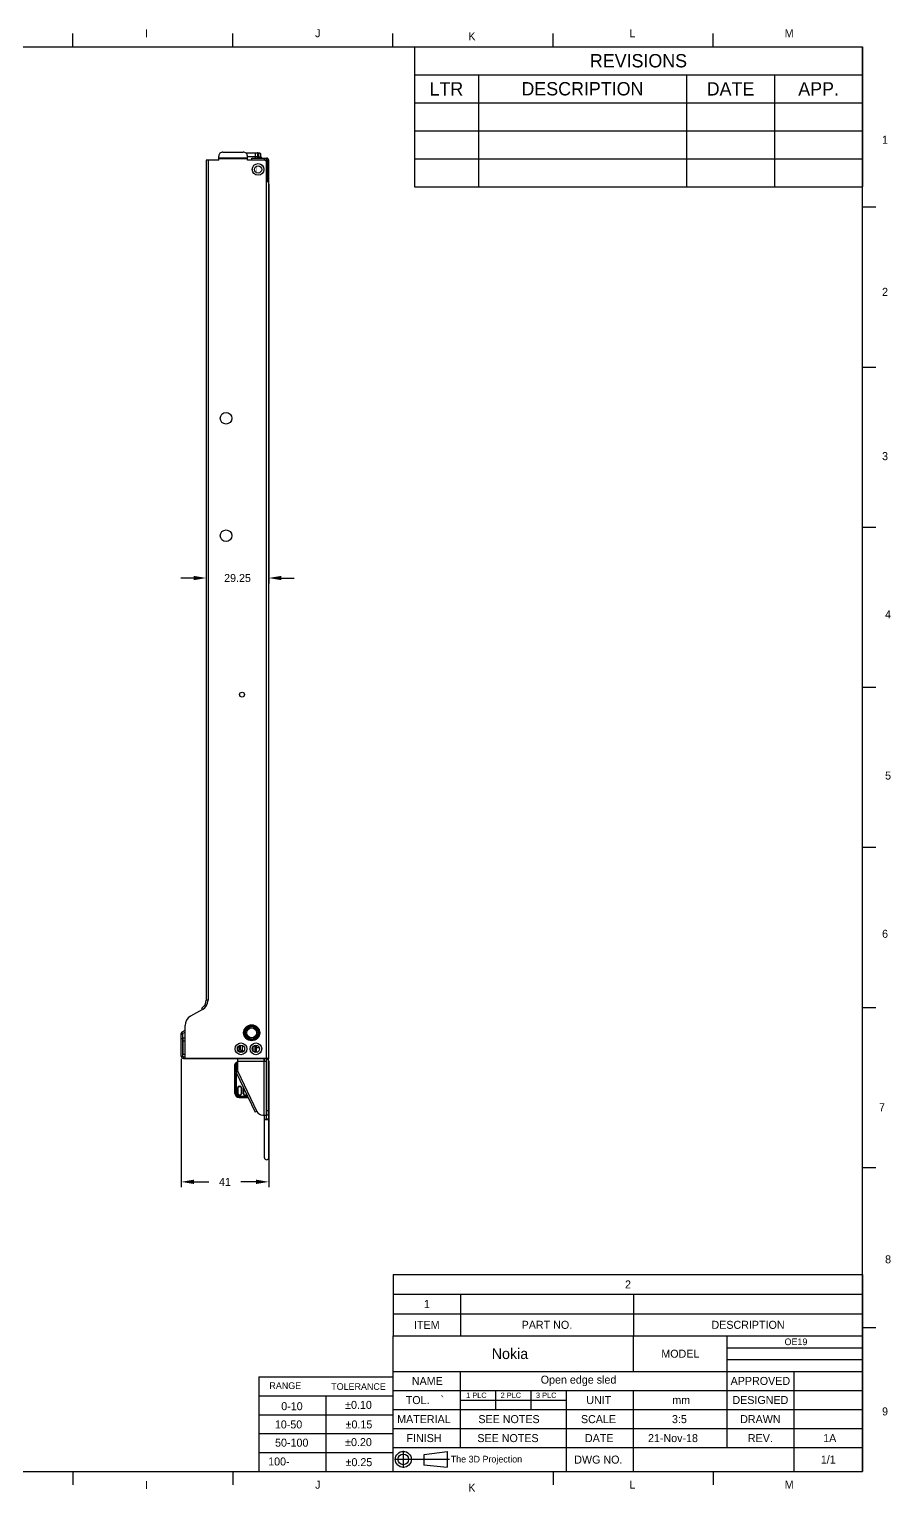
# Model space of a CAD drawing. Header units: millimetres. Extents: x 27 to 822, y 22 to 571.
# Drawn here: x 499 to 822, y 22 to 571 of the extents above; entities that cross this region are included whole.
import ezdxf

# ---------------------------------------------------------------- set-up
doc = ezdxf.new("R2010")
doc.units = ezdxf.units.MM
doc.header["$LTSCALE"] = 46.255
doc.header["$PDMODE"] = 3
doc.header["$PDSIZE"] = 0.3125
doc.layers.get('0').update_dxf_attribs({"linetype": 'CONTINUOUS'})
doc.layers.get('Defpoints').update_dxf_attribs({"linetype": 'CONTINUOUS'})
for name, color, linetype in [('DFAC36MR000_DXF_CONTINUOUS_LINE', 7, 'CONTINUOUS'), ('OES-SLED-ASSY-NOKIA-RDXF_FORMAT', 7, 'CONTINUOUS'), ('S5BN-MB-BLADDXF_CONTINUOUS_LINE', 7, 'CONTINUOUS'), ('S5FN-S5T-HDDDXF_CONTINUOUS_LINE', 7, 'CONTINUOUS'), ('S9N-MB-REF_DXF_CONTINUOUS_LINE', 7, 'CONTINUOUS'), ('S9N-MB-TRAY-BASE-1DXF_DIMENSION', 7, 'CONTINUOUS'), ('S9N-MB-TRAY-DXF_CONTINUOUS_LINE', 7, 'CONTINUOUS'), ('S9N-SLED-FNTDXF_CONTINUOUS_LINE', 7, 'CONTINUOUS'), ('TU1-RIVET-DUDXF_CONTINUOUS_LINE', 7, 'CONTINUOUS')]:
    doc.layers.add(name, color=color, linetype=linetype)
doc.styles.add('TEXTSTYLE_2', font='txt')
doc.styles.add('TEXTSTYLE_3', font='gdt')
doc.dimstyles.new('DIMSTYLE_1', dxfattribs={"dimtxt": 3, "dimasz": 4.76, "dimexe": 2, "dimexo": 1, "dimgap": 3, "dimtad": 0, "dimtih": 1, "dimtoh": 1, "dimlfac": 1.25, "dimdsep": 46, "dimtxsty": 'Standard', "dimblk": '_FILLED', "dimblk1": '_FILLED', "dimblk2": '_FILLED', "dimcen": 0.09, "dimadec": 0, "dimazin": 0, "dimtp": 0.01, "dimtm": 0.01, "dimtfac": 1, "dimtofl": 0, "dimtmove": 0, "dimatfit": 3, "dimldrblk": '_FILLED', "dimfxl": 1, "dimtolj": 1, "dimarcsym": 0})

# ---------------------------------------------------------------- blocks, each defined once
blk = doc.blocks.new('_FILLED')
at = {"color": 0, "linetype": 'ByBlock'}
blk.add_solid([(0, 0), (-1, 0.17), (-1, -0.17)], dxfattribs=at)
blk = doc.blocks.new('*D8')
at = {"layer": 'Defpoints', "color": 0}
for p in [(565.03, 521.49), (588.43, 513.49), (588.43, 364.91)]:
    blk.add_point(p, dxfattribs=at)
at = {"layer": 'S9N-MB-TRAY-BASE-1DXF_DIMENSION', "color": 0, "linetype": 'Continuous', "lineweight": -2}
for p, q in [((565.03, 520.49), (565.03, 362.91)), ((588.43, 512.49), (588.43, 362.91)), ((560.27, 364.91), (555.51, 364.91)), ((593.19, 364.91), (597.95, 364.91))]:
    blk.add_line(p, q, dxfattribs=at)
at = {"layer": 'S9N-MB-TRAY-BASE-1DXF_DIMENSION', "color": 0, "lineweight": -2, "xscale": 4.76, "yscale": 4.76, "zscale": 4.76}
blk.add_blockref('_FILLED', (565.03, 364.91), dxfattribs=at)
at = {"layer": 'S9N-MB-TRAY-BASE-1DXF_DIMENSION', "color": 0, "lineweight": -2, "xscale": 4.76, "yscale": 4.76, "zscale": 4.76, "rotation": 180}
blk.add_blockref('_FILLED', (588.43, 364.91), dxfattribs=at)
at = {"layer": 'S9N-MB-TRAY-BASE-1DXF_DIMENSION', "color": 0, "insert": (576.73, 366.41), "char_height": 3, "attachment_point": 2}
blk.add_mtext('\\A1;29.25', dxfattribs=at)
blk = doc.blocks.new('*D9')
at = {"layer": 'Defpoints', "color": 0}
for p in [(555.63, 185.65), (588.43, 185.01), (555.63, 138.6)]:
    blk.add_point(p, dxfattribs=at)
at = {"layer": 'S9N-MB-TRAY-BASE-1DXF_DIMENSION', "color": 0, "linetype": 'Continuous', "lineweight": -2}
for p, q in [((555.63, 184.65), (555.63, 136.6)), ((588.43, 184.01), (588.43, 136.6)), ((560.39, 138.6), (566.03, 138.6)), ((583.67, 138.6), (578.03, 138.6))]:
    blk.add_line(p, q, dxfattribs=at)
at = {"layer": 'S9N-MB-TRAY-BASE-1DXF_DIMENSION', "color": 0, "lineweight": -2, "xscale": 4.76, "yscale": 4.76, "zscale": 4.76, "rotation": 180}
blk.add_blockref('_FILLED', (555.63, 138.6), dxfattribs=at)
at = {"layer": 'S9N-MB-TRAY-BASE-1DXF_DIMENSION', "color": 0, "lineweight": -2, "xscale": 4.76, "yscale": 4.76, "zscale": 4.76}
blk.add_blockref('_FILLED', (588.43, 138.6), dxfattribs=at)
at = {"layer": 'S9N-MB-TRAY-BASE-1DXF_DIMENSION', "color": 0, "insert": (572.03, 140.1), "char_height": 3, "attachment_point": 2}
blk.add_mtext('\\A1;41', dxfattribs=at)
blk = doc.blocks.new('*T10')
at = {"color": 0, "linetype": 'Continuous', "lineweight": -2}
for p, q in [((0, 0), (50.25, 0)), ((0, 0), (0, -35.546875)), ((50.25, 0), (50.25, -35.546875)), ((0, -7.109375), (50.25, -7.109375)), ((25.125, -7.109375), (25.125, -35.546875)), ((0, -14.21875), (50.25, -14.21875)), ((0, -21.328125), (50.25, -21.328125)), ((0, -28.4375), (50.25, -28.4375)), ((0, -35.546875), (50.25, -35.546875))]:
    blk.add_line(p, q, dxfattribs=at)
blk = doc.blocks.new('*T12')
at = {"color": 0, "linetype": 'Continuous', "lineweight": -2}
for p, q in [((0, 0), (168, 0)), ((0, 0), (0, -52.5)), ((168, 0), (168, -52.5)), ((0, -10.5), (168, -10.5)), ((24, -10.5), (24, -52.5)), ((102, -10.5), (102, -52.5)), ((135, -10.5), (135, -52.5)), ((0, -21), (168, -21)), ((0, -31.5), (168, -31.5)), ((0, -42), (168, -42)), ((0, -52.5), (168, -52.5))]:
    blk.add_line(p, q, dxfattribs=at)
at = {"color": 0, "linetype": 'Continuous', "char_height": 5, "attachment_point": 5}
for s, insert, width in [('REVISIONS', (84, -5.25), 167.88), ('LTR', (12, -15.75), 23.88), ('DESCRIPTION', (63, -15.75), 77.88), ('DATE', (118.5, -15.75), 32.88), ('APP.', (151.5, -15.75), 32.88)]:
    blk.add_mtext(s, dxfattribs=dict(at, insert=insert, width=width))

msp = doc.modelspace()

# ---------------------------------------------------------------- linework, layer by layer
at = {"color": 0, "linetype": 'Continuous', "lineweight": -2}
for p, q in [((635.125, 103.8177), (811, 103.8177)), ((635.125, 103.8177), (635.125, 80.849)), ((811, 103.8177), (811, 80.849)), ((635.125, 96.474), (811, 96.474)), ((660.25, 96.474), (660.25, 80.849)), ((725.125, 96.474), (725.125, 80.849)), ((635.125, 89.1302), (811, 89.1302)), ((635, 80.849), (635, 30)), ((635.125, 80.849), (811, 80.849)), ((760.125, 80.849), (760.125, 39)), ((811, 80.849), (811, 30)), ((760.125, 76.4045), (811, 76.4045)), ((760.125, 71.9601), (811, 71.9601)), ((785.25, 67.5156), (785.25, 30))]:
    msp.add_line(p, q, dxfattribs=at)
at = {"color": 7, "linetype": 'Continuous', "lineweight": -2}
for p, q in [((635, 80.849), (811, 80.849)), ((725, 80.849), (725, 67.5156)), ((635, 67.5156), (811, 67.5156)), ((660.125, 67.5156), (660.125, 39)), ((635, 60.4063), (811, 60.4063)), ((673.375, 60.4063), (673.375, 53.2188)), ((686.625, 60.4063), (686.625, 53.2188)), ((699.875, 60.4063), (699.875, 30)), ((725, 60.4063), (725, 30)), ((660.125, 56.8125), (699.875, 56.8125)), ((635, 53.2188), (811, 53.2188)), ((635, 46.1094), (811, 46.1094)), ((635, 39), (811, 39)), ((635, 30), (811, 30))]:
    msp.add_line(p, q, dxfattribs=at)
at = {"layer": 'DFAC36MR000_DXF_CONTINUOUS_LINE', "color": 0, "linetype": 'Continuous', "const_width": 0.1282}
msp.add_lwpolyline([(583.7915, 519.2283), (583.7915, 516.8751)], dxfattribs=at)
at = {"layer": 'OES-SLED-ASSY-NOKIA-RDXF_FORMAT', "color": 0, "linetype": 'Continuous'}
for p, q in [((515, 564), (515, 569)), ((575, 564), (575, 569)), ((635, 564), (635, 569)), ((695, 564), (695, 569)), ((755, 564), (755, 569)), ((35, 564), (811, 564)), ((811, 30), (811, 564)), ((811, 504), (816, 504)), ((811, 444), (816, 444)), ((811, 384), (816, 384)), ((811, 324), (816, 324)), ((811, 264), (816, 264)), ((811, 204), (816, 204)), ((811, 144), (816, 144)), ((811, 84), (816, 84)), ((638.8713, 37.8041), (638.8713, 31.4041)), ((646.561, 36.4523), (646.561, 32.4445)), ((515, 30), (515, 25)), ((575, 30), (575, 25)), ((755, 30), (755, 25))]:
    msp.add_line(p, q, dxfattribs=at)
at = {"layer": 'OES-SLED-ASSY-NOKIA-RDXF_FORMAT', "color": 7, "linetype": 'Continuous'}
for p, q in [((635.6713, 34.6041), (656.1772, 34.6041)), ((646.6793, 36.4668), (655.3155, 37.5316)), ((655.3155, 37.5316), (655.3155, 31.6766)), ((35, 30), (811, 30)), ((646.5575, 32.5014), (655.2778, 31.6802)), ((695, 30), (695, 25))]:
    msp.add_line(p, q, dxfattribs=at)
at = {"layer": 'OES-SLED-ASSY-NOKIA-RDXF_FORMAT', "color": 0, "linetype": 'Continuous'}
for radius in [3, 2]:
    msp.add_circle((638.8713, 34.5895), radius, dxfattribs=at)
at = {"layer": 'S5BN-MB-BLADDXF_CONTINUOUS_LINE', "color": 0, "linetype": 'Continuous'}
for p, q in [((577.7915, 187.9), (577.7915, 189.7639)), ((577.7915, 187.9), (578.7515, 187.9)), ((578.5915, 187.9), (578.5915, 189.6817)), ((578.7515, 187.3285), (578.7515, 187.9)), ((582.6521, 187.5166), (582.6521, 189.3867)), ((583.3875, 187.1402), (583.3875, 189.7631)), ((578.1115, 184.7717), (578.1115, 184.8517)), ((582.6521, 184.7717), (582.6521, 184.8517)), ((583.3875, 184.7717), (583.3875, 184.8517)), ((583.836, 184.7717), (583.836, 184.8517)), ((583.9492, 184.7717), (583.9492, 184.8517)), ((585.7915, 184.8517), (585.7915, 184.7717))]:
    msp.add_line(p, q, dxfattribs=at)
at = {"layer": 'S5FN-S5T-HDDDXF_CONTINUOUS_LINE', "color": 0, "linetype": 'Continuous'}
for p, q in [((575.773, 182.6029), (575.7736, 182.5717)), ((575.773, 171.7717), (575.773, 182.601)), ((575.8784, 182.5717), (575.7736, 182.5717)), ((575.7736, 182.5717), (575.7736, 171.7717)), ((575.8784, 171.7717), (575.8784, 182.5717)), ((576.2778, 183.252), (576.2778, 179.6636)), ((576.6715, 183.3717), (576.5526, 183.3717)), ((576.2778, 179.4176), (576.2778, 171.7717)), ((575.773, 171.7717), (576.2778, 171.7717)), ((576.9515, 173.9477), (576.8572, 173.9477)), ((576.8572, 171.5477), (576.8572, 173.9477)), ((576.8572, 171.5477), (576.9515, 171.5477)), ((576.9515, 171.5477), (576.9515, 173.9477)), ((577.3515, 174.442), (577.6715, 174.442)), ((577.3515, 174.442), (577.3515, 174.3477)), ((577.3515, 174.3477), (577.6715, 174.3477)), ((577.6715, 171.1477), (577.3515, 171.1477)), ((577.3515, 171.1477), (577.3515, 171.0533)), ((577.6715, 171.0533), (577.3515, 171.0533)), ((577.3515, 170.698), (580.43, 170.698)), ((577.3515, 170.698), (577.3515, 170.1932)), ((580.6203, 170.2985), (577.3515, 170.2985)), ((577.3515, 170.1937), (580.6702, 170.1937)), ((580.6704, 170.1932), (577.3515, 170.1932)), ((577.6715, 174.3477), (577.6715, 174.442)), ((577.6715, 171.0533), (577.6715, 171.1477)), ((578.1658, 173.9477), (578.0715, 173.9477)), ((578.0715, 173.9477), (578.0715, 171.5477)), ((578.0715, 171.5477), (578.1658, 171.5477)), ((578.1658, 173.9477), (578.1658, 171.5477)), ((578.9772, 171.5477), (578.9772, 173.749)), ((578.9772, 171.5477), (579.0715, 171.5477)), ((579.0715, 171.5477), (579.0715, 173.5509)), ((579.7915, 171.1477), (579.4715, 171.1477)), ((579.4715, 171.1477), (579.4715, 171.0533)), ((579.7915, 171.0533), (579.4715, 171.0533)), ((579.7915, 171.0533), (579.7915, 171.1477))]:
    msp.add_line(p, q, dxfattribs=at)
for centre, radius, start, end in [((577.3515, 171.7717), 1.5785, 180, 270), ((577.3515, 171.7717), 1.5779, 180, 270), ((577.3515, 171.7717), 1.4731, 180, 270), ((577.3515, 171.7717), 1.0737, 180, 270), ((577.3515, 173.9477), 0.4943, 90, 180), ((577.3515, 171.5477), 0.4943, 180, 270), ((577.3515, 173.9477), 0.4, 90, 180), ((577.3515, 171.5477), 0.4, 180, 270), ((577.6715, 173.9477), 0.4943, 0, 90), ((577.6715, 173.9477), 0.4, 0, 90), ((577.6715, 171.5477), 0.4943, 270, 360), ((577.6715, 171.5477), 0.4, 270, 360), ((579.4715, 171.5477), 0.4943, 180, 270), ((579.4715, 171.5477), 0.4, 180, 270), ((579.7915, 171.5477), 0.4, 270, 327.501509), ((579.7915, 171.5477), 0.4943, 270, 320.978795)]:
    msp.add_arc(centre, radius, start, end, dxfattribs=at)
for centre, major_axis, start_param, end_param in [((576.5526, 182.5717), (-0.8011, 0), -1.57079633, -1.07715909), ((576.6994, 182.5717), (0.8011, 0), 1.60564282, 2.12488433)]:
    msp.add_ellipse(centre, major_axis=major_axis, ratio=0.99862953, start_param=start_param, end_param=end_param, dxfattribs=at)
for points, knots in [([(576.173, 183.2762), (576.1066, 183.2405), (575.9883, 183.1523), (575.8613, 182.9815), (575.7888, 182.795), (575.7731, 182.6661), (575.773, 182.6028)], [0, 0, 0, 0, 0.27575692, 0.5303945, 0.76878208, 1, 1, 1, 1]), ([(575.8784, 182.5717), (575.8807, 182.6346), (575.9007, 182.7628), (575.9764, 182.9479), (576.1009, 183.1196), (576.2142, 183.2126), (576.2778, 183.252)], [0, 0, 0, 0, 0.23057276, 0.47027336, 0.725987, 1, 1, 1, 1])]:
    msp.add_open_spline(points, degree=3, knots=knots, dxfattribs=at)
at = {"layer": 'S9N-MB-REF_DXF_CONTINUOUS_LINE', "color": 0, "linetype": 'Continuous'}
for p, q in [((583.7915, 187.2517), (583.7915, 189.8117)), ((584.912, 188.8517), (583.7915, 188.8517)), ((584.2364, 187.2517), (583.7915, 187.2517)), ((583.7915, 187.1235), (583.7915, 187.1981))]:
    msp.add_line(p, q, dxfattribs=at)
at = {"layer": 'S9N-MB-TRAY-DXF_CONTINUOUS_LINE', "color": 0, "linetype": 'Continuous'}
for p, q in [((565.0315, 521.4917), (565.0315, 206.68)), ((569.6715, 521.4917), (565.0338, 521.4917)), ((565.6715, 521.4917), (565.6715, 206.68)), ((569.6715, 521.4917), (569.6715, 523.0434)), ((569.6715, 522.4242), (580.4315, 522.4242)), ((569.6715, 522.1506), (580.4315, 522.1506)), ((571.2715, 524.5469), (578.8315, 524.5469)), ((579.7955, 524.2117), (584.9861, 524.2117)), ((580.4315, 521.4917), (580.4315, 523.0434)), ((580.4315, 522.9317), (584.7513, 522.9317)), ((580.4315, 521.6517), (582.0315, 521.6517)), ((586.8315, 521.4917), (580.4315, 521.4917)), ((582.0315, 521.4917), (582.0315, 522.2917)), ((582.0315, 522.2917), (587.6315, 522.2917)), ((583.4692, 522.9317), (583.4692, 524.2117)), ((584.3038, 522.9317), (584.3038, 524.2082)), ((585.4773, 522.6117), (584.7922, 522.6117)), ((586.8315, 521.4917), (586.8315, 522.2917)), ((586.8315, 521.6517), (587.6315, 521.6517)), ((587.6315, 522.2917), (587.6315, 521.6517)), ((587.6315, 520.7717), (587.7793, 520.7717)), ((587.7915, 521.4917), (587.7915, 513.4917)), ((588.4315, 521.4917), (587.7915, 521.4917)), ((588.4315, 185.0117), (588.4315, 521.4917)), ((587.6315, 185.0117), (587.6315, 520.6917)), ((587.6315, 514.3717), (587.7915, 514.3717)), ((587.6315, 513.5717), (587.7701, 513.5717)), ((587.6315, 513.4917), (588.4315, 513.4917)), ((563.621, 203.1872), (559.122, 200.6761)), ((563.621, 203.1872), (563.3102, 203.744)), ((565.6715, 206.68), (565.0315, 206.68)), ((557.0715, 185.0117), (557.0715, 197.1834)), ((577.3915, 187.4917), (577.3915, 189.6282)), ((578.7562, 187.3317), (577.5515, 187.3317)), ((557.0715, 185.0117), (588.4315, 185.0117)), ((576.6715, 184.7717), (586.6715, 184.7717)), ((576.6715, 184.7717), (576.6715, 180.9939)), ((576.6715, 183.8117), (587.6315, 183.8117)), ((586.6715, 163.6517), (586.6715, 184.7717)), ((586.8315, 183.8117), (586.8315, 184.8517)), ((587.6315, 184.8517), (586.9915, 184.8517)), ((588.2715, 184.4772), (587.6315, 184.4772)), ((587.6315, 164.1888), (587.6315, 184.4772)), ((587.7701, 184.9317), (587.7388, 184.8774)), ((588.293, 184.5574), (587.7388, 184.8774)), ((588.3243, 184.6117), (587.7701, 184.9317)), ((588.2715, 184.4772), (588.2715, 163.7202)), ((588.4315, 182.4517), (588.2715, 182.4517)), ((588.3243, 184.6117), (588.293, 184.5574)), ((588.4315, 147.6517), (588.4315, 182.4517)), ((576.9046, 179.9621), (576.1824, 179.6181)), ((576.1824, 179.6181), (583.2977, 164.6759)), ((576.9046, 179.9621), (584.02, 165.0198)), ((588.4315, 172.4517), (588.2715, 172.4517)), ((588.4315, 170.8517), (588.2715, 170.8517)), ((584.02, 165.0198), (583.2977, 164.6759)), ((587.6315, 165.3202), (588.2715, 165.3202)), ((586.1869, 163.6517), (587.6315, 163.6517)), ((586.8315, 147.6517), (586.8315, 163.6517)), ((586.8315, 162.0543), (588.4315, 162.0543)), ((587.6315, 162.0543), (587.6315, 164.2915)), ((587.6315, 163.7202), (588.2715, 163.7202)), ((587.6315, 162.1908), (588.4315, 162.1908)), ((587.6315, 162.1828), (588.4315, 162.1828))]:
    msp.add_line(p, q, dxfattribs=at)
for centre, radius in [((584.4315, 518.0517), 2.1914), ((584.4315, 518.0517), 1.36), ((572.4315, 424.7717), 2.16), ((572.4315, 380.7717), 2.16), ((578.4315, 321.2117), 0.92), ((582.0315, 194.4517), 3), ((582.0315, 194.4517), 2.7415), ((582.0315, 194.4517), 2.3201), ((582.0315, 194.4517), 1.84), ((578.0315, 188.4517), 2.1914), ((578.0315, 188.4517), 1.36), ((583.6315, 188.4517), 2.1914), ((583.6315, 188.4517), 1.36)]:
    msp.add_circle(centre, radius, dxfattribs=at)
for centre, radius, start, end in [((585.8235, 522.9335), 1.5197, 180.070101, 196.189041), ((586.0488, 522.9346), 1.2975, 180.131305, 194.413902), ((586.0315, 522.9317), 1.28, 194.477512, 208.644268), ((586.0315, 522.9317), 0.64, 180, 270), ((586.8315, 520.6917), 0.8, 0, 90), ((587.6315, 521.4917), 0.8, 0, 90), ((587.6315, 521.4917), 0.16, 0, 90), ((561.6715, 206.68), 3.36, 299.167613, 360), ((561.6715, 206.68), 4, 299.167613, 360), ((561.0715, 197.1834), 4, 119.167613, 180), ((577.5515, 187.4917), 0.16, 180, 270), ((579.0715, 180.9939), 2.4, 180, 205.463345), ((588.432, 184.4772), 0.8004, 150, 180), ((588.432, 184.4772), 0.1604, 150, 180), ((587.6315, 185.0117), 0.8, 330, 360), ((586.1869, 166.0517), 2.4, 205.463345, 270), ((587.6315, 147.6517), 0.8, 180, 360)]:
    msp.add_arc(centre, radius, start, end, dxfattribs=at)
msp.add_ellipse((584.2347, 522.6117), major_axis=(0, 1.6), ratio=0.65789474, start_param=6.21748611, end_param=6.28318531, dxfattribs=at)
for points, knots in [([(571.2715, 524.5469), (570.8668, 524.5469), (570.0373, 524.249), (569.6715, 523.4307), (569.6715, 523.0434)], [0, 0, 0, 0, 0.51098709, 1, 1, 1, 1]), ([(580.4315, 523.0434), (580.4315, 523.4307), (580.0658, 524.249), (579.2362, 524.5469), (578.8315, 524.5469)], [0, 0, 0, 0, 0.48901291, 1, 1, 1, 1]), ([(584.7414, 523.4451), (584.7343, 523.5787), (584.7179, 523.8082), (584.6237, 524.0347), (584.5535, 524.1024)], [0, 0, 0, 0, 0.57835456, 1, 1, 1, 1]), ([(584.7513, 522.9317), (584.7512, 522.9763), (584.7506, 523.1475), (584.7481, 523.3188), (584.7414, 523.4451)], [0, 0, 0, 0, 0.26102305, 1, 1, 1, 1]), ([(584.9861, 524.2117), (585.0654, 524.2117), (585.2534, 524.1457), (585.361, 523.8232), (585.3893, 523.421), (585.391, 523.1054), (585.3914, 522.9317)], [0, 0, 0, 0, 0.16218559, 0.35891847, 0.64473798, 1, 1, 1, 1]), ([(586.8315, 162.0543), (586.8315, 162.047), (586.8567, 162.0325), (586.8996, 162.0215), (586.9747, 162.0077), (587.1176, 161.9915), (587.3398, 161.9779), (587.528, 161.9745), (587.6299, 161.9745)], [0, 0, 0, 0, 0.02698802, 0.08597392, 0.17865959, 0.30206263, 0.62254743, 1, 1, 1, 1]), ([(587.6299, 161.9745), (587.7322, 161.9744), (587.9211, 161.9779), (588.1441, 161.9914), (588.2876, 162.0076), (588.3631, 162.0214), (588.4061, 162.0324), (588.4315, 162.047), (588.4315, 162.0543)], [0, 0, 0, 0, 0.37717789, 0.69773357, 0.8212201, 0.91398269, 0.97301614, 1, 1, 1, 1])]:
    msp.add_open_spline(points, degree=3, knots=knots, dxfattribs=at)
for points in [[(583.6125, 522.2917), (583.5179, 522.4887), (583.4692, 522.7131), (583.4692, 522.9317)], [(584.4514, 524.1709), (584.4051, 524.1916), (584.3543, 524.2032), (584.3038, 524.2082)], [(584.4471, 522.2917), (584.4134, 522.3618), (584.3858, 522.4351), (584.3641, 522.5098)], [(584.5535, 524.1024), (584.524, 524.1309), (584.4888, 524.1542), (584.4514, 524.1709)], [(585.3914, 522.9317), (585.3916, 522.8212), (585.422, 522.7073), (585.4773, 522.6117)]]:
    msp.add_open_spline(points, degree=3, dxfattribs=at)
at = {"layer": 'S9N-SLED-FNTDXF_CONTINUOUS_LINE', "color": 0, "linetype": 'Continuous'}
for p, q in [((555.6315, 194.2306), (556.1373, 194.2306)), ((555.6315, 185.6517), (555.6315, 194.2306)), ((556.2715, 193.8117), (555.6315, 193.8117)), ((556.2715, 192.2117), (555.6315, 192.2117)), ((556.2715, 193.9982), (555.8527, 194.7236)), ((555.9615, 194.8022), (557.0715, 195.443)), ((556.2715, 185.6517), (556.2715, 194.2306)), ((557.0715, 194.704), (556.2815, 194.2479)), ((556.3515, 192.6117), (556.9915, 192.6117)), ((556.3515, 186.4517), (556.3515, 192.6117)), ((556.9915, 192.6117), (556.9915, 191.4117)), ((556.3515, 191.4117), (557.0715, 191.4117)), ((556.3515, 186.4517), (557.0715, 186.4517)), ((555.6315, 185.6517), (556.2715, 185.6517)), ((556.4315, 185.4917), (557.0715, 185.4917)), ((556.4315, 184.8517), (556.4315, 185.4917)), ((556.4315, 184.8517), (586.9915, 184.8517)), ((557.1515, 185.0117), (557.1515, 184.8517)), ((572.277, 184.8517), (572.277, 185.0117)), ((575.306, 184.8517), (575.306, 185.0117)), ((586.2715, 185.0117), (586.2715, 184.8517)), ((586.9915, 184.8517), (586.9915, 185.0117))]:
    msp.add_line(p, q, dxfattribs=at)
for centre, radius, start, end in [((556.2915, 194.2306), 0.66, 120, 180), ((556.2915, 194.2306), 0.02, 120, 180), ((556.4315, 185.6517), 0.8, 180, 270), ((556.4315, 185.6517), 0.16, 180, 270), ((586.9915, 185.6517), 0.8, 270, 300)]:
    msp.add_arc(centre, radius, start, end, dxfattribs=at)
for points in [[(572.8954, 184.8517), (572.9209, 184.8517), (572.9814, 184.9051), (573.0043, 184.969), (573.0187, 185.0104)], [(574.6876, 184.8517), (574.7132, 184.8517), (574.7736, 184.9051), (574.7966, 184.969), (574.8109, 185.0104)]]:
    msp.add_open_spline(points, degree=3, knots=[0, 0, 0, 0, 0.36795827, 1, 1, 1, 1], dxfattribs=at)
at = {"layer": 'TU1-RIVET-DUDXF_CONTINUOUS_LINE', "color": 0, "linetype": 'Continuous'}
for p, q in [((579.0315, 184.8517), (579.0315, 184.7717)), ((581.5115, 184.8517), (581.5115, 184.7717))]:
    msp.add_line(p, q, dxfattribs=at)

# ---------------------------------------------------------------- block references
for name, p in [('*T12', (643, 564)), ('*T10', (584.75, 65.5469))]:
    msp.add_blockref(name, p)

# ---------------------------------------------------------------- texts
at = {"color": 7, "linetype": 'Continuous'}
for s, height, p in [('Nokia', 4, (672, 72.1823)), ('MODEL', 3, (735.5625, 72.6823)), ('Open edge sled', 3, (690.375, 62.9609)), ('NAME', 3, (642.0625, 62.4609)), ('TOL.', 3, (639.7812, 55.3125)), ('`', 3, (652.7812, 55.3125)), ('1 PLC', 2, (662.4167, 57.6094)), ('2 PLC', 2, (675.3333, 57.6094)), ('3 PLC', 2, (688.5833, 57.6094)), ('UNIT', 3, (707.4375, 55.3125)), (' mm', 3, (738.5625, 55.3125)), ('MATERIAL', 3, (636.5625, 48.1641)), ('SEE NOTES', 3, (667, 48.1641)), ('SCALE', 3, (705.4375, 48.1641)), ('3:5', 3, (739.5625, 48.1641)), ('FINISH', 3, (640.0625, 41.0547)), (' SEE NOTES', 3, (665.5, 41.0547)), ('DATE', 3, (706.9375, 41.0547)), ('21-Nov-18', 3, (730.5625, 41.0547)), ('The 3D Projection', 2.499999, (656.6458, 33.4167)), ('DWG NO.', 3, (702.9375, 33))]:
    msp.add_text(s, height=height, dxfattribs=at).set_placement(p)
at = {"color": 0, "linetype": 'Continuous', "attachment_point": 5}
for s, insert, char_height, width in [('2', (723.0625, 100.1458), 3, 175.755), ('1', (647.6875, 92.8021), 3, 25.005), ('ITEM', (647.6875, 84.9896), 3, 25.005), ('PART NO.', (692.6875, 84.9896), 3, 64.755), ('DESCRIPTION', (768.0625, 84.9896), 3, 85.755), (' OE19', (785.5625, 78.6267), 2.5, 50.755), ('APPROVED', (772.6875, 63.9609), 3, 25.005), ('DESIGNED', (772.6875, 56.8125), 3, 25.005), ('DRAWN', (772.6875, 49.6641), 3, 25.005), ('REV.', (772.6875, 42.5547), 3, 25.005), (' 1A', (798.125, 42.5547), 3, 25.63), ('1/1', (798.125, 34.5), 3, 25.63)]:
    msp.add_mtext(s, dxfattribs=dict(at, insert=insert, char_height=char_height, width=width))
at = {"layer": 'OES-SLED-ASSY-NOKIA-RDXF_FORMAT', "color": 7, "linetype": 'Continuous', "style": 'TEXTSTYLE_2'}
for s, p in [('K', (663.2206, 22.448)), ('L', (723.6539, 23.5882))]:
    msp.add_text(s, height=3, dxfattribs=at).set_placement(p)
at = {"layer": 'OES-SLED-ASSY-NOKIA-RDXF_FORMAT', "color": 0, "linetype": 'Continuous', "line_spacing_factor": 0.9}
for s, insert, char_height, width, attachment_point, style in [('I', (542.0709, 570.5013), 3, 2.892857, 1, 'TEXTSTYLE_2'), ('J', (605.8067, 570.5882), 3, 2.892857, 1, 'TEXTSTYLE_2'), ('L', (723.6539, 570.5882), 3, 2.892857, 1, 'TEXTSTYLE_2'), ('M', (781.8067, 570.5882), 3, 3.857143, 1, 'TEXTSTYLE_2'), ('K', (663.2206, 569.448), 3, 3.535714, 1, 'TEXTSTYLE_2'), ('1', (818.2947, 530.6794), 3, 2.571429, 1, 'TEXTSTYLE_2'), ('2', (818.2947, 473.6669), 3, 3.535714, 1, 'TEXTSTYLE_2'), ('3', (818.2947, 412.0933), 3, 3.214286, 1, 'TEXTSTYLE_2'), ('4', (819.4349, 352.8003), 3, 3.535714, 1, 'TEXTSTYLE_2'), ('5', (819.4349, 292.367), 3, 3.214286, 1, 'TEXTSTYLE_2'), ('6', (818.2947, 233.0739), 3, 3.535714, 1, 'TEXTSTYLE_2'), ('7', (817.1544, 168.0796), 3, 3.535714, 1, 'TEXTSTYLE_2'), ('8', (819.4349, 111.0671), 3, 3.535714, 1, 'TEXTSTYLE_2'), ('RANGE', (588.6825, 63.4549), 2.5, 14.732143, 1, 'TEXTSTYLE_2'), ('TOLERANCE', (611.8533, 63.1239), 2.5, 26.875, 1, 'TEXTSTYLE_2'), ('0-10', (597.1301, 56.0147), 3, 12.857143, 2, 'TEXTSTYLE_2'), ('{\\Fgdt;`}\\Ftxt;0.10', (622.0732, 56.503), 3, 17.464286, 2, 'TEXTSTYLE_3'), ('9', (818.2947, 54.0545), 3, 3.535714, 1, 'TEXTSTYLE_2'), ('10-50', (595.857, 49.1829), 3, 16.071429, 2, 'TEXTSTYLE_2'), ('{\\Fgdt;`}\\Ftxt;0.15', (622.2434, 49.1829), 3, 17.142857, 2, 'TEXTSTYLE_3'), ('50-100', (597.0441, 42.3462), 3, 19.607143, 2, 'TEXTSTYLE_2'), ('{\\Fgdt;`}\\Ftxt;0.20', (622.0732, 42.5437), 3, 18.428571, 2, 'TEXTSTYLE_3'), ('100-', (592.23, 35.2971), 3, 12.857143, 2, 'TEXTSTYLE_2'), ('{\\Fgdt;`}\\Ftxt;0.25', (622.2319, 35.0392), 3, 18.107143, 2, 'TEXTSTYLE_3'), ('I', (542.0709, 26.5013), 3, 2.892857, 1, 'TEXTSTYLE_2'), ('J', (605.8067, 26.5882), 3, 2.892857, 1, 'TEXTSTYLE_2'), ('M', (781.8067, 26.5882), 3, 3.857143, 1, 'TEXTSTYLE_2')]:
    msp.add_mtext(s, dxfattribs=dict(at, insert=insert, char_height=char_height, width=width, attachment_point=attachment_point, style=style))

# ---------------------------------------------------------------- dimensions: what is measured, and where the dimension line sits
at = {"layer": 'S9N-MB-TRAY-BASE-1DXF_DIMENSION', "color": 0, "linetype": 'Continuous'}
dim = msp.add_linear_dim(base=(588.4315, 364.9144), p1=(565.0315, 521.4917), p2=(588.4315, 513.4917), dimstyle='DIMSTYLE_1', dxfattribs=at)
dim.commit()
dim.dimension.update_dxf_attribs({"geometry": '*D8', "text_midpoint": (576.7315, 364.9144), "dimtype": 160})
dim = msp.add_linear_dim(base=(555.6315, 138.6003), p1=(588.4315, 185.0117), p2=(555.6315, 185.6517), angle=180, dimstyle='DIMSTYLE_1', dxfattribs=at)
dim.commit()
dim.dimension.update_dxf_attribs({"geometry": '*D9', "text_midpoint": (572.0315, 138.6003), "dimtype": 160})

doc.saveas('drawing.dxf')
